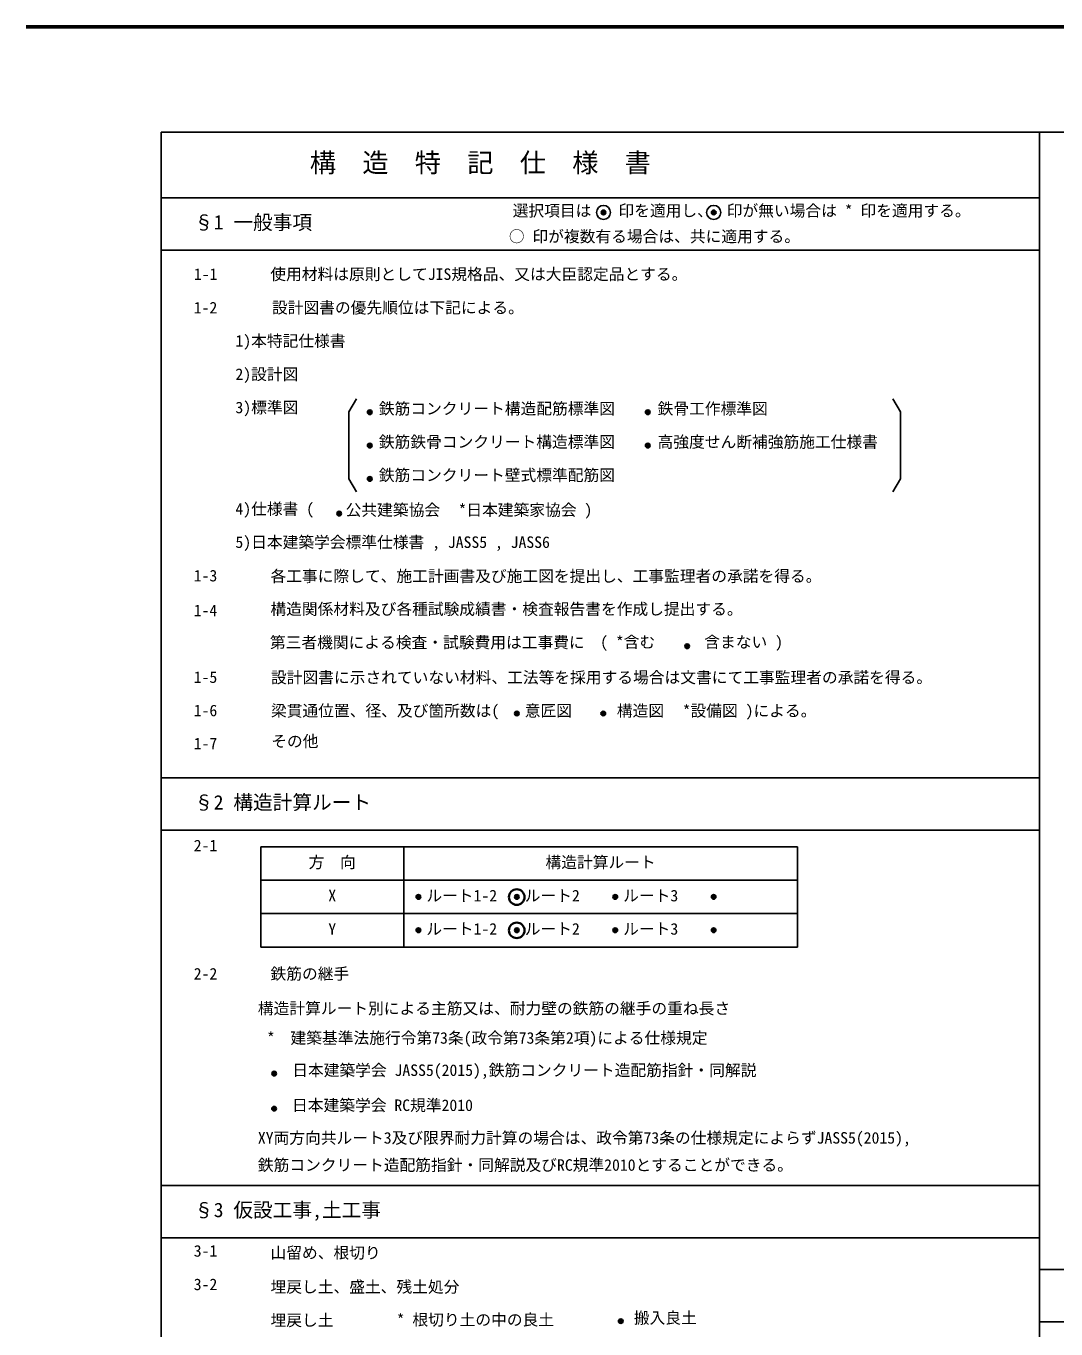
# Model space of a CAD drawing. Units: millimetres, scale not verified. Extents: x -2600816 to 953898, y -19190 to 3453324.
# Drawn here: x -27000 to -12695, y 1100 to 19190 of the extents above; entities that cross this region are included whole.
import ezdxf
from ezdxf.enums import TextEntityAlignment as Align

# ---------------------------------------------------------------- set-up
doc = ezdxf.new("R2010")
doc.units = ezdxf.units.MM
doc.header["$LTSCALE"] = 100
doc.layers.add('0-1_躯体', color=7, linetype='Continuous', lineweight=25)
doc.layers.add('F-0_F-0', color=3, linetype='Continuous', lineweight=35)
doc.styles.add('ＭＳ ゴシック', font='')
doc.styles.get('ＭＳ ゴシック').set_extended_font_data('MS Gothic')

msp = doc.modelspace()

# ---------------------------------------------------------------- linework, layer by layer
at = {"layer": '0-1_躯体'}
for p, q in [((-25121.6, 17717.1), (23664.6, 17717.1)), ((-25121.6, 17717.1), (-25121.6, -15959.5)), ((-12923.8, 17717.1), (-12923.8, -15959.5)), ((-12923.8, 16805.8), (-25121.6, 16805.8)), ((-12923.8, 16078.5), (-25121.6, 16078.5)), ((-22515.8, 13835.6), (-22411.6, 14016.1)), ((-14855.1, 13835.6), (-14959.3, 14016.1)), ((-22515.8, 13835.6), (-22515.8, 12901.7)), ((-14855.1, 13835.6), (-14855.1, 12901.7)), ((-22515.8, 12901.7), (-22411.6, 12721.2)), ((-14855.1, 12901.7), (-14959.3, 12721.2)), ((-12923.8, 8751.5), (-25121.6, 8751.5)), ((-12923.8, 8024.3), (-25121.6, 8024.3)), ((-12923.8, 8024.3), (-25121.6, 8024.3)), ((-23740.4, 7792.8), (-23740.4, 6401.3)), ((-16284.8, 7792.8), (-23740.4, 7792.8)), ((-21754.2, 7792.8), (-21754.2, 6401.3)), ((-16284.8, 7792.8), (-16284.8, 6401.3)), ((-23740.4, 7329.4), (-16284.8, 7329.4)), ((-16284.8, 6867.3), (-23740.4, 6867.3)), ((-16284.8, 6401.3), (-23740.4, 6401.3)), ((-12923.8, 3092.1), (-25121.6, 3092.1)), ((-12923.8, 2364.8), (-25121.6, 2364.8)), ((-728.5, 1927.1), (-12923.8, 1927.1)), ((-728.5, 1199.8), (-12923.8, 1199.8))]:
    msp.add_line(p, q, dxfattribs=at)
for centre, radius in [((-18979.7, 16602.1), 97.8), ((-17449.1, 16602.1), 97.8), ((-18979.7, 16602.1), 32.2), ((-18979.7, 16602.1), 25.7), ((-18979.7, 16602.1), 19.3), ((-18979.7, 16602.1), 11.6), ((-18979.7, 16602.1), 5.15), ((-18979.7, 16602.1), 2.57), ((-18979.7, 16602.1), 0.64), ((-17449.1, 16602.1), 32.2), ((-17449.1, 16602.1), 25.7), ((-17449.1, 16602.1), 19.3), ((-17449.1, 16602.1), 11.6), ((-17449.1, 16602.1), 5.15), ((-17449.1, 16602.1), 2.57), ((-17449.1, 16602.1), 0.64), ((-22226, 13827.1), 32.2), ((-22226, 13827.1), 25.7), ((-22226, 13827.1), 19.3), ((-22226, 13827.1), 11.6), ((-22226, 13827.1), 5.15), ((-22226, 13827.1), 2.57), ((-22226, 13827.1), 0.64), ((-18364.3, 13827.1), 32.2), ((-18364.3, 13827.1), 25.7), ((-18364.3, 13827.1), 19.3), ((-18364.3, 13827.1), 11.6), ((-18364.3, 13827.1), 5.15), ((-18364.3, 13827.1), 2.57), ((-18364.3, 13827.1), 0.64), ((-22226, 13365), 32.2), ((-22226, 13365), 25.7), ((-18364.3, 13365), 32.2), ((-18364.3, 13365), 25.7), ((-22226, 13365), 19.3), ((-22226, 13365), 11.6), ((-22226, 13365), 5.15), ((-22226, 13365), 2.57), ((-22226, 13365), 0.64), ((-18364.3, 13365), 19.3), ((-18364.3, 13365), 11.6), ((-18364.3, 13365), 5.15), ((-18364.3, 13365), 2.57), ((-18364.3, 13365), 0.64), ((-22226, 12902.9), 32.2), ((-22226, 12902.9), 25.7), ((-22226, 12902.9), 19.3), ((-22226, 12902.9), 11.6), ((-22226, 12902.9), 5.15), ((-22226, 12902.9), 2.57), ((-22226, 12902.9), 0.64), ((-22650.6, 12420.2), 32.2), ((-22650.6, 12420.2), 25.7), ((-22650.6, 12420.2), 19.3), ((-22650.6, 12420.2), 11.6), ((-22650.6, 12420.2), 5.15), ((-22650.6, 12420.2), 2.57), ((-22650.6, 12420.2), 0.64), ((-17817.7, 10579.4), 32.2), ((-17817.7, 10579.4), 25.7), ((-17817.7, 10579.4), 19.3), ((-17817.7, 10579.4), 11.6), ((-17817.7, 10579.4), 5.15), ((-17817.7, 10579.4), 2.57), ((-17817.7, 10579.4), 0.64), ((-20183.1, 9644.9), 32.2), ((-20183.1, 9644.9), 25.7), ((-20183.1, 9644.9), 19.3), ((-20183.1, 9644.9), 11.6), ((-20183.1, 9644.9), 5.15), ((-20183.1, 9644.9), 2.57), ((-20183.1, 9644.9), 0.64), ((-18982.2, 9644.9), 32.2), ((-18982.2, 9644.9), 25.7), ((-18982.2, 9644.9), 19.3), ((-18982.2, 9644.9), 11.6), ((-18982.2, 9644.9), 5.15), ((-18982.2, 9644.9), 2.57), ((-18982.2, 9644.9), 0.64), ((-21550.2, 7097.7), 32.2), ((-21550.2, 7097.7), 25.7), ((-21550.2, 7097.7), 19.3), ((-21550.2, 7097.7), 11.6), ((-21550.2, 7097.7), 5.15), ((-21550.2, 7097.7), 2.57), ((-21550.2, 7097.7), 0.64), ((-20183.4, 7097.7), 32.2), ((-20183.4, 7097.7), 25.7), ((-20183.4, 7097.7), 19.3), ((-20183.4, 7097.7), 11.6), ((-20183.4, 7097.7), 5.15), ((-20183.4, 7097.7), 2.57), ((-20183.4, 7097.7), 0.64), ((-18816.5, 7097.7), 32.2), ((-18816.5, 7097.7), 25.7), ((-18816.5, 7097.7), 19.3), ((-18816.5, 7097.7), 11.6), ((-18816.5, 7097.7), 5.15), ((-18816.5, 7097.7), 2.57), ((-18816.5, 7097.7), 0.64), ((-17449.6, 7097.7), 32.2), ((-17449.6, 7097.7), 25.7), ((-17449.6, 7097.7), 19.3), ((-17449.6, 7097.7), 11.6), ((-17449.6, 7097.7), 5.15), ((-17449.6, 7097.7), 2.57), ((-17449.6, 7097.7), 0.64), ((-21550.2, 6635.6), 32.2), ((-21550.2, 6635.6), 25.7), ((-21550.2, 6635.6), 19.3), ((-21550.2, 6635.6), 11.6), ((-21550.2, 6635.6), 5.15), ((-21550.2, 6635.6), 2.57), ((-21550.2, 6635.6), 0.64), ((-20183.4, 6635.6), 32.2), ((-20183.4, 6635.6), 25.7), ((-20183.4, 6635.6), 19.3), ((-20183.4, 6635.6), 11.6), ((-20183.4, 6635.6), 5.15), ((-20183.4, 6635.6), 2.57), ((-20183.4, 6635.6), 0.64), ((-18816.5, 6635.6), 32.2), ((-18816.5, 6635.6), 25.7), ((-18816.5, 6635.6), 19.3), ((-18816.5, 6635.6), 11.6), ((-18816.5, 6635.6), 5.15), ((-18816.5, 6635.6), 2.57), ((-18816.5, 6635.6), 0.64), ((-17449.6, 6635.6), 32.2), ((-17449.6, 6635.6), 25.7), ((-17449.6, 6635.6), 19.3), ((-17449.6, 6635.6), 11.6), ((-17449.6, 6635.6), 5.15), ((-17449.6, 6635.6), 2.57), ((-17449.6, 6635.6), 0.64), ((-23553.4, 4644.7), 32.2), ((-23553.4, 4644.7), 25.7), ((-23553.4, 4644.7), 19.3), ((-23553.4, 4644.7), 11.6), ((-23553.4, 4644.7), 5.15), ((-23553.4, 4644.7), 2.57), ((-23553.4, 4644.7), 0.64), ((-23555.7, 4158.1), 32.2), ((-23555.7, 4158.1), 25.7), ((-23555.7, 4158.1), 19.3), ((-23555.7, 4158.1), 11.6), ((-23555.7, 4158.1), 5.15), ((-23555.7, 4158.1), 2.57), ((-23555.7, 4158.1), 0.64), ((-18740.7, 1207.6), 32.2), ((-18740.7, 1207.6), 25.7), ((-18740.7, 1207.6), 19.3), ((-18740.7, 1207.6), 11.6), ((-18740.7, 1207.6), 5.15), ((-18740.7, 1207.6), 2.57), ((-18740.7, 1207.6), 0.64)]:
    msp.add_circle(centre, radius, dxfattribs=at)
at = {"layer": '0-1_躯体', "color": 3, "lineweight": 35}
for centre in [(-20184.5, 7096.2), (-20184.5, 6634.1)]:
    msp.add_circle(centre, 107.8, dxfattribs=at)
at = {"layer": 'F-0_F-0'}
for p, q in [((-27000, 19190), (27000, 19190)), ((-27000, 19180), (27000, 19180)), ((-27000, 19170), (27000, 19170))]:
    msp.add_line(p, q, dxfattribs=at)

# ---------------------------------------------------------------- texts
at = {"layer": '0-1_躯体', "style": 'ＭＳ ゴシック'}
for s, height, p in [('構\u3000造\u3000特\u3000記\u3000仕\u3000様\u3000書', 267.2, (-23058.9, 17079.2)), ('選択項目は', 160.3, (-20241.1, 16499.1)), ('印を適用し、', 160.3, (-18771.8, 16499.1)), ('印が無い場合は * 印を適用する。', 160.3, (-17268.4, 16499.1)), ('§1 一般事項', 200.4, (-24666, 16305.4)), ('○ 印が複数有る場合は、共に適用する。', 160.3, (-20294.1, 16141)), ('1-1', 160.3, (-24669.8, 15617.1)), ('使用材料は原則としてJIS規格品、又は大臣認定品とする。', 160.3, (-23607.2, 15617.1)), ('設計図書の優先順位は下記による。', 160.3, (-23584, 15152.4)), ('1-2', 160.3, (-24671.1, 15152.4)), ('1)本特記仕様書', 160.3, (-24091.8, 14690.3)), ('2)設計図', 160.3, (-24091.8, 14228.1)), ('3)標準図', 160.3, (-24091.8, 13766)), ('   鉄筋コンクリート構造配筋標準図 ', 160.3, (-22426.8, 13750.6)), ('  鉄骨工作標準図', 160.3, (-18446.2, 13750.6)), ('   鉄筋鉄骨コンクリート構造標準図  ', 160.3, (-22426.8, 13288.5)), ('高強度せん断補強筋施工仕様書 ', 160.3, (-18228.9, 13288.5)), ('   鉄筋コンクリート壁式標準配筋図', 160.3, (-22426.8, 12826.3)), ('4)仕様書 (', 160.3, (-24091.8, 12357.8)), ('公共建築協会 ', 160.3, (-22560.7, 12343.6)), (' *日本建築家協会 )', 160.3, (-21102.7, 12343.6)), ('5)日本建築学会標準仕様書 , JASS5 , JASS6', 160.3, (-24091.8, 11895.7)), ('1-3', 160.3, (-24671.1, 11431)), ('各工事に際して、施工計画書及び施工図を提出し、工事監理者の承諾を得る。', 160.3, (-23604.6, 11424.5)), ('1-4', 160.3, (-24671.1, 10948.3)), ('構造関係材料及び各種試験成績書・検査報告書を作成し提出する。', 160.3, (-23605.9, 10967.6)), ('第三者機関による検査・試験費用は工事費に', 160.3, (-23612.9, 10504.2)), ('( *含む', 160.3, (-19025.8, 10509.3)), ('含まない )', 160.3, (-17579.5, 10509.3)), ('1-5', 160.3, (-24671.1, 10021.5)), ('設計図書に示されていない材料、工法等を採用する場合は文書にて工事監理者の承諾を得る。', 160.3, (-23598.2, 10017.6)), ('梁貫通位置、径、及び箇所数は(', 160.3, (-23598.2, 9555.5)), ('意匠図', 160.3, (-20073.6, 9555.5)), ('構造図 ', 160.3, (-18794, 9555.5)), (' *設備図 )による。', 160.3, (-17988.4, 9555.5)), ('1-6', 160.3, (-24671.1, 9559.3)), ('1-7', 160.3, (-24671.1, 9099.8)), ('その他', 160.3, (-23594.8, 9131.8)), ('§2 構造計算ルート', 200.4, (-24666, 8251.2)), ('2-1', 160.3, (-24671.1, 7683.1)), ('方  向', 160.3, (-23075.4, 7451.8)), ('構造計算ルート', 160.3, (-19785, 7451.8)), ('X', 160.3, (-22802, 6989)), ('ルート1-2', 160.3, (-21440.1, 6988.4)), ('ルート2', 160.3, (-20073.3, 6988.4)), ('ルート3', 160.3, (-18706.4, 6988.4)), ('Y', 160.3, (-22802, 6524.9)), ('ルート1-2', 160.3, (-21440.1, 6526.2)), ('ルート2', 160.3, (-20073.3, 6526.2)), ('ルート3', 160.3, (-18706.4, 6526.2)), ('2-2', 160.3, (-24671.1, 5903.5)), ('鉄筋の継手', 160.3, (-23604.6, 5903.5)), ('構造計算ルート別による主筋又は、耐力壁の鉄筋の継手の重ね長さ', 160.3, (-23780.3, 5422.9)), ('*  建築基準法施行令第73条(政令第73条第2項)による仕様規定', 160.3, (-23654.2, 5012.3)), ('日本建築学会 JASS5(2015),鉄筋コンクリート造配筋指針・同解説', 160.3, (-23303, 4564.3)), ('日本建築学会 RC規準2010', 160.3, (-23305.3, 4077.7)), ('XY両方向共ルート3及び限界耐力計算の場合は、政令第73条の仕様規定によらずJASS5(2015),', 160.3, (-23780.3, 3624.8)), ('鉄筋コンクリート造配筋指針・同解説及びRC規準2010とすることができる。', 160.3, (-23780.3, 3247.8)), ('§3 仮設工事,土工事', 200.4, (-24666, 2591.7)), ('3-1', 160.3, (-24671.1, 2055.3)), ('山留め、根切り', 160.3, (-23604.6, 2029.6)), ('3-2', 160.3, (-24671.1, 1590.6)), ('埋戻し土、盛土、残土処分', 160.3, (-23604.6, 1555.9)), ('埋戻し土', 160.3, (-23604.6, 1092.5)), ('* 根切り土の中の良土', 160.3, (-21852, 1100.2)), ('搬入良土', 160.3, (-18558.6, 1125.9))]:
    msp.add_text(s, height=height, dxfattribs=at).set_placement(p, align=Align.BOTTOM_LEFT)

doc.saveas('drawing.dxf')
